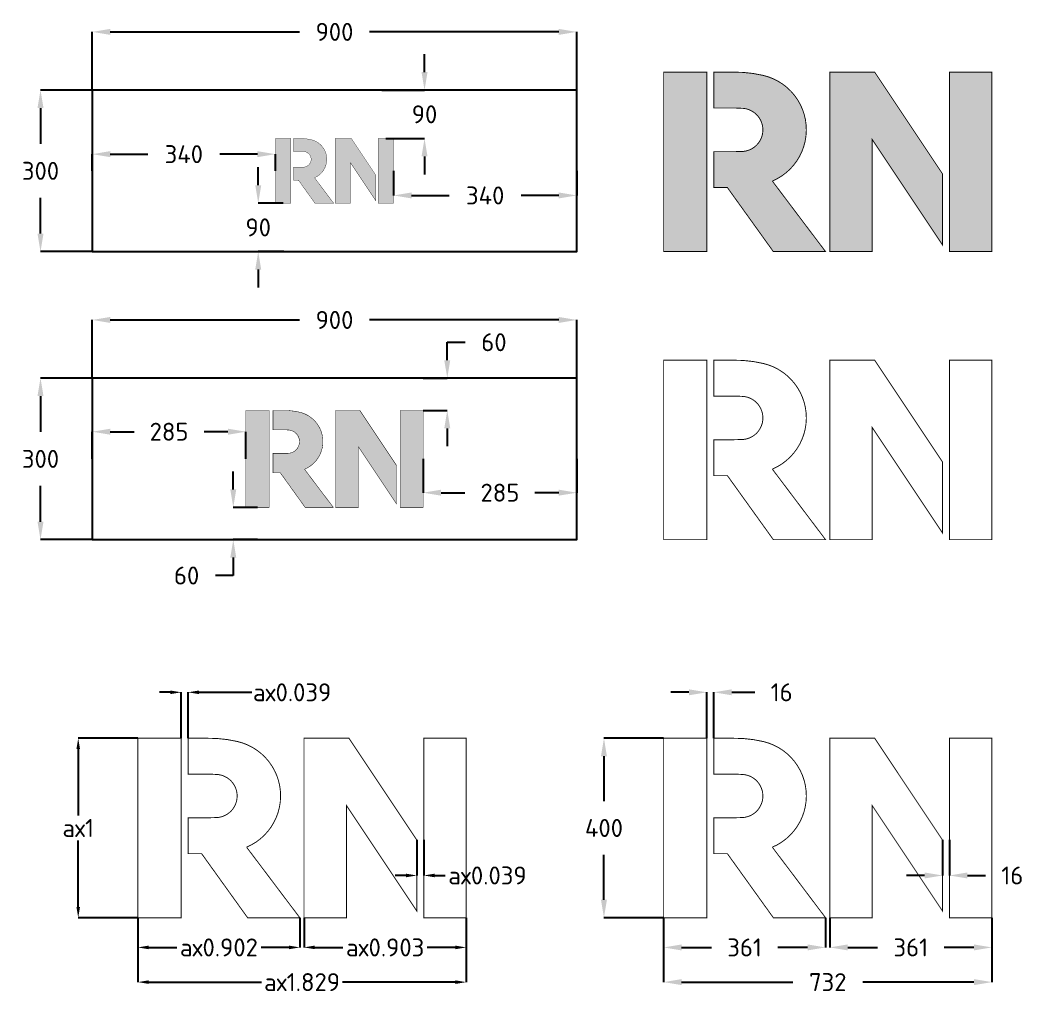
# Model space of a CAD drawing. Header units: metres. Extents: x -1817 to 37133, y -17514 to 16054.
# Drawn here: x 31529 to 37133, y 3201 to 8627 of the extents above; entities that cross this region are included whole.
import ezdxf

# ---------------------------------------------------------------- set-up
doc = ezdxf.new("R2010")
doc.units = ezdxf.units.M
doc.styles.add('Роман', font='isocpeur.ttf', dxfattribs={"height": 100})
doc.dimstyles.new('Роман', dxfattribs={"dimtxt": 130, "dimasz": 100, "dimexe": 0.18, "dimexo": 0.0625, "dimgap": 100, "dimtad": 0, "dimtih": 1, "dimtoh": 1, "dimdec": 0, "dimzin": 0, "dimdsep": 46, "dimtxsty": 'Роман', "dimcen": 0.09, "dimadec": 0, "dimazin": 0, "dimtfac": 1, "dimtdec": 0, "dimtofl": 0, "dimtmove": 0, "dimatfit": 3, "dimfxl": 1, "dimtolj": 1, "dimtzin": 0, "dimarcsym": 0})

# ---------------------------------------------------------------- blocks, each defined once
blk = doc.blocks.new('*D60')
at = {"color": 0, "lineweight": -2, "transparency": 16777216}
for p, q in [((32185.3, 3625.3), (32185.3, 3266.4)), ((34014.4, 3625.3), (34014.4, 3266.4)), ((32245.3, 3266.5), (32874.8, 3266.5)), ((33954.4, 3266.5), (33324.8, 3266.5))]:
    blk.add_line(p, q, dxfattribs=at)
at = {"color": 0, "transparency": 16777216}
for points in [[(32245.3, 3276.5), (32245.3, 3256.5), (32185.3, 3266.5)], [(33954.4, 3276.5), (33954.4, 3256.5), (34014.4, 3266.5)]]:
    blk.add_solid(points, dxfattribs=at)
at = {"layer": 'Defpoints', "color": 0, "transparency": 16777216}
for p in [(32185.3, 3625.3, 0.7), (34014.4, 3625.3, 0.7), (34014.4, 3266.5)]:
    blk.add_point(p, dxfattribs=at)
at = {"color": 0, "transparency": 16777216, "insert": (33099.8, 3266.5), "char_height": 100, "attachment_point": 5, "style": 'Роман'}
blk.add_mtext('\\A1;aх1.829', dxfattribs=at)
blk = doc.blocks.new('*D61')
at = {"color": 0, "lineweight": -2, "transparency": 16777216}
for p, q in [((32185.2, 4625.3), (31852.5, 4625.3)), ((31852.7, 4565.3), (31852.7, 4195.3)), ((31852.7, 3685.3), (31852.7, 4055.3)), ((32185.2, 3625.3), (31852.5, 3625.3))]:
    blk.add_line(p, q, dxfattribs=at)
at = {"color": 0, "transparency": 16777216}
for points in [[(31842.7, 4565.3), (31862.7, 4565.3), (31852.7, 4625.3)], [(31842.7, 3685.3), (31862.7, 3685.3), (31852.7, 3625.3)]]:
    blk.add_solid(points, dxfattribs=at)
at = {"layer": 'Defpoints', "color": 0, "transparency": 16777216}
for p in [(32185.3, 4625.3, 0.7), (31852.7, 3625.3), (32185.3, 3625.3)]:
    blk.add_point(p, dxfattribs=at)
at = {"color": 0, "transparency": 16777216, "insert": (31852.7, 4125.3), "char_height": 100, "attachment_point": 5, "style": 'Роман'}
blk.add_mtext('\\A1;aх1', dxfattribs=at)
blk = doc.blocks.new('*D62')
at = {"color": 0, "lineweight": -2, "transparency": 16777216}
for p, q in [((32185.3, 3624.5), (32185.3, 3459.6)), ((33087.4, 3625.3), (33087.4, 3459.6)), ((32245.3, 3459.8), (32401.4, 3459.8)), ((33027.4, 3459.8), (32871.4, 3459.8))]:
    blk.add_line(p, q, dxfattribs=at)
at = {"color": 0, "transparency": 16777216}
for points in [[(32245.3, 3469.8), (32245.3, 3449.8), (32185.3, 3459.8)], [(33027.4, 3469.8), (33027.4, 3449.8), (33087.4, 3459.8)]]:
    blk.add_solid(points, dxfattribs=at)
at = {"layer": 'Defpoints', "color": 0, "transparency": 16777216}
for p in [(32185.3, 3624.5), (33087.4, 3625.3, 0.7), (33087.4, 3459.8)]:
    blk.add_point(p, dxfattribs=at)
at = {"color": 0, "transparency": 16777216, "insert": (32636.4, 3459.8), "char_height": 100, "attachment_point": 5, "style": 'Роман'}
blk.add_mtext('\\A1;aх0.902', dxfattribs=at)
blk = doc.blocks.new('*D63')
at = {"color": 0, "lineweight": -2, "transparency": 16777216}
for p, q in [((33110.9, 3625.3), (33110.9, 3459.8)), ((34014.4, 3625.2), (34014.4, 3459.8)), ((33170.9, 3459.9), (33327.6, 3459.9)), ((33954.4, 3459.9), (33797.6, 3459.9))]:
    blk.add_line(p, q, dxfattribs=at)
at = {"color": 0, "transparency": 16777216}
for points in [[(33170.9, 3469.9), (33170.9, 3449.9), (33110.9, 3459.9)], [(33954.4, 3469.9), (33954.4, 3449.9), (34014.4, 3459.9)]]:
    blk.add_solid(points, dxfattribs=at)
at = {"layer": 'Defpoints', "color": 0, "transparency": 16777216}
for p in [(33110.9, 3625.3, 0.7), (34014.4, 3625.3), (34014.4, 3459.9)]:
    blk.add_point(p, dxfattribs=at)
at = {"color": 0, "transparency": 16777216, "insert": (33562.6, 3459.9), "char_height": 100, "attachment_point": 5, "style": 'Роман'}
blk.add_mtext('\\A1;aх0.903', dxfattribs=at)
blk = doc.blocks.new('*D64')
at = {"color": 0, "lineweight": -2, "transparency": 16777216}
for p, q in [((33739, 4058.7), (33739, 3860.7)), ((33778, 4058.7), (33778, 3860.7)), ((33679, 3860.8), (33619, 3860.8)), ((33838, 3860.8), (33898, 3860.8))]:
    blk.add_line(p, q, dxfattribs=at)
at = {"color": 0, "transparency": 16777216}
for points in [[(33679, 3870.8), (33679, 3850.8), (33739, 3860.8)], [(33838, 3870.8), (33838, 3850.8), (33778, 3860.8)]]:
    blk.add_solid(points, dxfattribs=at)
at = {"layer": 'Defpoints', "color": 0, "transparency": 16777216}
for p in [(33739, 4058.7, 0.7), (33778, 4058.7, 0.7), (33778, 3860.8)]:
    blk.add_point(p, dxfattribs=at)
at = {"color": 0, "transparency": 16777216, "insert": (34133, 3860.8), "char_height": 100, "attachment_point": 5, "style": 'Роман'}
blk.add_mtext('\\A1;aх0.039', dxfattribs=at)
blk = doc.blocks.new('*D65')
at = {"color": 0, "lineweight": -2, "transparency": 16777216}
for p, q in [((32365.9, 4881.3), (32305.9, 4881.3)), ((32425.9, 4625.4), (32425.9, 4881.5)), ((32464.9, 4625.4), (32464.9, 4881.5)), ((32524.9, 4881.3), (32819.4, 4881.3))]:
    blk.add_line(p, q, dxfattribs=at)
at = {"color": 0, "transparency": 16777216}
for points in [[(32365.9, 4891.3), (32365.9, 4871.3), (32425.9, 4881.3)], [(32524.9, 4891.3), (32524.9, 4871.3), (32464.9, 4881.3)]]:
    blk.add_solid(points, dxfattribs=at)
at = {"layer": 'Defpoints', "color": 0, "transparency": 16777216}
for p in [(32425.9, 4881.3), (32425.9, 4625.3, 0.7), (32464.9, 4625.3, 0.7)]:
    blk.add_point(p, dxfattribs=at)
at = {"color": 0, "transparency": 16777216, "insert": (33044.4, 4881.3), "char_height": 100, "attachment_point": 5, "style": 'Роман'}
blk.add_mtext('\\A1;aх0.039', dxfattribs=at)
blk = doc.blocks.new('*D66')
at = {"color": 0, "lineweight": -2, "transparency": 16777216}
for p, q in [((35114.8, 3625.3), (35114.8, 3266.4)), ((36943.9, 3625.3), (36943.9, 3266.4)), ((35214.8, 3266.5), (35834.3, 3266.5)), ((36843.9, 3266.5), (36224.3, 3266.5))]:
    blk.add_line(p, q, dxfattribs=at)
at = {"color": 0, "transparency": 16777216}
for points in [[(35214.8, 3283.2), (35214.8, 3249.9), (35114.8, 3266.5)], [(36843.9, 3283.2), (36843.9, 3249.9), (36943.9, 3266.5)]]:
    blk.add_solid(points, dxfattribs=at)
at = {"layer": 'Defpoints', "color": 0, "transparency": 16777216}
for p in [(35114.8, 3625.3, 0.7), (36943.9, 3625.3, 0.7), (36943.9, 3266.5)]:
    blk.add_point(p, dxfattribs=at)
at = {"color": 0, "transparency": 16777216, "insert": (36029.3, 3266.5), "char_height": 100, "attachment_point": 5, "style": 'Роман'}
blk.add_mtext('\\A1;732', dxfattribs=at)
blk = doc.blocks.new('*D67')
at = {"color": 0, "lineweight": -2, "transparency": 16777216}
for p, q in [((35114.7, 4625.3), (34782, 4625.3)), ((34782.2, 4525.3), (34782.2, 4275.3)), ((34782.2, 3725.3), (34782.2, 3975.3)), ((35114.7, 3625.3), (34782, 3625.3))]:
    blk.add_line(p, q, dxfattribs=at)
at = {"color": 0, "transparency": 16777216}
for points in [[(34765.5, 4525.3), (34798.8, 4525.3), (34782.2, 4625.3)], [(34765.5, 3725.3), (34798.8, 3725.3), (34782.2, 3625.3)]]:
    blk.add_solid(points, dxfattribs=at)
at = {"layer": 'Defpoints', "color": 0, "transparency": 16777216}
for p in [(35114.8, 4625.3, 0.7), (34782.2, 3625.3), (35114.8, 3625.3)]:
    blk.add_point(p, dxfattribs=at)
at = {"color": 0, "transparency": 16777216, "insert": (34782.2, 4125.3), "char_height": 100, "attachment_point": 5, "style": 'Роман'}
blk.add_mtext('\\A1;400', dxfattribs=at)
blk = doc.blocks.new('*D68')
at = {"color": 0, "lineweight": -2, "transparency": 16777216}
for p, q in [((35114.8, 3624.5), (35114.8, 3459.6)), ((36016.9, 3625.3), (36016.9, 3459.6)), ((35214.8, 3459.8), (35380.8, 3459.8)), ((35916.9, 3459.8), (35750.8, 3459.8))]:
    blk.add_line(p, q, dxfattribs=at)
at = {"color": 0, "transparency": 16777216}
for points in [[(35214.8, 3476.4), (35214.8, 3443.1), (35114.8, 3459.8)], [(35916.9, 3476.4), (35916.9, 3443.1), (36016.9, 3459.8)]]:
    blk.add_solid(points, dxfattribs=at)
at = {"layer": 'Defpoints', "color": 0, "transparency": 16777216}
for p in [(35114.8, 3624.5), (36016.9, 3625.3, 0.7), (36016.9, 3459.8)]:
    blk.add_point(p, dxfattribs=at)
at = {"color": 0, "transparency": 16777216, "insert": (35565.8, 3459.8), "char_height": 100, "attachment_point": 5, "style": 'Роман'}
blk.add_mtext('\\A1;361', dxfattribs=at)
blk = doc.blocks.new('*D69')
at = {"color": 0, "lineweight": -2, "transparency": 16777216}
for p, q in [((36040.4, 3625.3), (36040.4, 3459.8)), ((36943.9, 3625.2), (36943.9, 3459.8)), ((36140.4, 3459.9), (36307.1, 3459.9)), ((36843.9, 3459.9), (36677.1, 3459.9))]:
    blk.add_line(p, q, dxfattribs=at)
at = {"color": 0, "transparency": 16777216}
for points in [[(36140.4, 3476.6), (36140.4, 3443.3), (36040.4, 3459.9)], [(36843.9, 3476.6), (36843.9, 3443.3), (36943.9, 3459.9)]]:
    blk.add_solid(points, dxfattribs=at)
at = {"layer": 'Defpoints', "color": 0, "transparency": 16777216}
for p in [(36040.4, 3625.3, 0.7), (36943.9, 3625.3), (36943.9, 3459.9)]:
    blk.add_point(p, dxfattribs=at)
at = {"color": 0, "transparency": 16777216, "insert": (36492.1, 3459.9), "char_height": 100, "attachment_point": 5, "style": 'Роман'}
blk.add_mtext('\\A1;361', dxfattribs=at)
blk = doc.blocks.new('*D70')
at = {"color": 0, "lineweight": -2, "transparency": 16777216}
for p, q in [((36668.4, 4058.7), (36668.4, 3860.7)), ((36707.5, 4058.7), (36707.5, 3860.7)), ((36568.4, 3860.8), (36468.4, 3860.8)), ((36807.5, 3860.8), (36907.5, 3860.8))]:
    blk.add_line(p, q, dxfattribs=at)
at = {"color": 0, "transparency": 16777216}
for points in [[(36568.4, 3877.5), (36568.4, 3844.2), (36668.4, 3860.8)], [(36807.5, 3877.5), (36807.5, 3844.2), (36707.5, 3860.8)]]:
    blk.add_solid(points, dxfattribs=at)
at = {"layer": 'Defpoints', "color": 0, "transparency": 16777216}
for p in [(36668.4, 4058.7, 0.7), (36707.5, 4058.7, 0.7), (36707.5, 3860.8)]:
    blk.add_point(p, dxfattribs=at)
at = {"color": 0, "transparency": 16777216, "insert": (37057.5, 3860.8), "char_height": 100, "attachment_point": 5, "style": 'Роман'}
blk.add_mtext('\\A1;16', dxfattribs=at)
blk = doc.blocks.new('*D71')
at = {"color": 0, "lineweight": -2, "transparency": 16777216}
for p, q in [((35255.3, 4881.3), (35155.3, 4881.3)), ((35355.3, 4625.4), (35355.3, 4881.5)), ((35394.4, 4625.4), (35394.4, 4881.5)), ((35494.4, 4881.3), (35622.4, 4881.3))]:
    blk.add_line(p, q, dxfattribs=at)
at = {"color": 0, "transparency": 16777216}
for points in [[(35255.3, 4898), (35255.3, 4864.6), (35355.3, 4881.3)], [(35494.4, 4898), (35494.4, 4864.6), (35394.4, 4881.3)]]:
    blk.add_solid(points, dxfattribs=at)
at = {"layer": 'Defpoints', "color": 0, "transparency": 16777216}
for p in [(35355.3, 4881.3), (35355.3, 4625.3, 0.7), (35394.4, 4625.3, 0.7)]:
    blk.add_point(p, dxfattribs=at)
at = {"color": 0, "transparency": 16777216, "insert": (35772.4, 4881.3), "char_height": 100, "attachment_point": 5, "style": 'Роман'}
blk.add_mtext('\\A1;16', dxfattribs=at)
blk = doc.blocks.new('*D72')
at = {"color": 0, "lineweight": -2, "transparency": 16777216}
for p, q in [((31930.7, 8237), (31642.3, 8237)), ((31642.5, 8137), (31642.5, 7937)), ((31642.5, 7437), (31642.5, 7637)), ((31930.7, 7337), (31642.3, 7337))]:
    blk.add_line(p, q, dxfattribs=at)
at = {"color": 0, "transparency": 16777216}
for points in [[(31625.8, 8137), (31659.1, 8137), (31642.5, 8237)], [(31625.8, 7437), (31659.1, 7437), (31642.5, 7337)]]:
    blk.add_solid(points, dxfattribs=at)
at = {"layer": 'Defpoints', "color": 0, "transparency": 16777216}
for p in [(31930.7, 8237), (31642.5, 7337), (31930.7, 7337)]:
    blk.add_point(p, dxfattribs=at)
at = {"color": 0, "transparency": 16777216, "insert": (31642.5, 7787), "char_height": 100, "attachment_point": 5, "style": 'Роман'}
blk.add_mtext('\\A1;300', dxfattribs=at)
blk = doc.blocks.new('*D73')
at = {"color": 0, "lineweight": -2, "transparency": 16777216}
for p, q in [((31930.7, 8237.1), (31930.7, 8561.5)), ((32030.7, 8561.3), (33085.7, 8561.3)), ((34530.7, 8561.3), (33475.7, 8561.3)), ((34630.7, 8237.1), (34630.7, 8561.5))]:
    blk.add_line(p, q, dxfattribs=at)
at = {"color": 0, "transparency": 16777216}
for points in [[(32030.7, 8578), (32030.7, 8544.6), (31930.7, 8561.3)], [(34530.7, 8578), (34530.7, 8544.6), (34630.7, 8561.3)]]:
    blk.add_solid(points, dxfattribs=at)
at = {"layer": 'Defpoints', "color": 0, "transparency": 16777216}
for p in [(34630.7, 8561.3), (31930.7, 8237), (34630.7, 8237)]:
    blk.add_point(p, dxfattribs=at)
at = {"color": 0, "transparency": 16777216, "insert": (33280.7, 8561.3), "char_height": 100, "attachment_point": 5, "style": 'Роман'}
blk.add_mtext('\\A1;900', dxfattribs=at)
blk = doc.blocks.new('*D74')
at = {"color": 0, "lineweight": -2, "transparency": 16777216}
for p, q in [((31930.7, 7787.1), (31930.7, 7880.2)), ((32030.7, 7880), (32241.1, 7880)), ((32851.5, 7880), (32641.1, 7880)), ((32951.5, 7787.1), (32951.5, 7880.2))]:
    blk.add_line(p, q, dxfattribs=at)
at = {"color": 0, "transparency": 16777216}
for points in [[(32030.7, 7896.7), (32030.7, 7863.4), (31930.7, 7880)], [(32851.5, 7896.7), (32851.5, 7863.4), (32951.5, 7880)]]:
    blk.add_solid(points, dxfattribs=at)
at = {"layer": 'Defpoints', "color": 0, "transparency": 16777216}
for p in [(32951.5, 7880), (31930.7, 7787), (32951.5, 7787)]:
    blk.add_point(p, dxfattribs=at)
at = {"color": 0, "transparency": 16777216, "insert": (32441.1, 7880), "char_height": 100, "attachment_point": 5, "style": 'Роман'}
blk.add_mtext('\\A1;340', dxfattribs=at)
blk = doc.blocks.new('*D75')
at = {"color": 0, "lineweight": -2, "transparency": 16777216}
for p, q in [((33610, 7787), (33610, 7649.7)), ((34630.7, 7787), (34630.7, 7649.7)), ((33710, 7649.9), (33920.3, 7649.9)), ((34530.7, 7649.9), (34320.3, 7649.9))]:
    blk.add_line(p, q, dxfattribs=at)
at = {"color": 0, "transparency": 16777216}
for points in [[(33710, 7666.6), (33710, 7633.3), (33610, 7649.9)], [(34530.7, 7666.6), (34530.7, 7633.3), (34630.7, 7649.9)]]:
    blk.add_solid(points, dxfattribs=at)
at = {"layer": 'Defpoints', "color": 0, "transparency": 16777216}
for p in [(33610, 7787), (34630.7, 7787), (34630.7, 7649.9)]:
    blk.add_point(p, dxfattribs=at)
at = {"color": 0, "transparency": 16777216, "insert": (34120.3, 7649.9), "char_height": 100, "attachment_point": 5, "style": 'Роман'}
blk.add_mtext('\\A1;340', dxfattribs=at)
blk = doc.blocks.new('*D76')
at = {"color": 0, "lineweight": -2, "transparency": 16777216}
for p, q in [((33782.3, 8337), (33782.3, 8437)), ((33545.3, 8237), (33782.5, 8237)), ((33567.5, 7967), (33782.5, 7967)), ((33782.3, 7867), (33782.3, 7767))]:
    blk.add_line(p, q, dxfattribs=at)
at = {"color": 0, "transparency": 16777216}
for points in [[(33765.6, 8337), (33799, 8337), (33782.3, 8237)], [(33765.6, 7867), (33799, 7867), (33782.3, 7967)]]:
    blk.add_solid(points, dxfattribs=at)
at = {"layer": 'Defpoints', "color": 0, "transparency": 16777216}
for p in [(33545.2, 8237), (33567.4, 7967), (33782.3, 7967)]:
    blk.add_point(p, dxfattribs=at)
at = {"color": 0, "transparency": 16777216, "insert": (33782.3, 8102), "char_height": 100, "attachment_point": 5, "style": 'Роман'}
blk.add_mtext('\\A1;90', dxfattribs=at)
blk = doc.blocks.new('*D77')
at = {"color": 0, "lineweight": -2, "transparency": 16777216}
for p, q in [((32855.7, 7707), (32855.7, 7807)), ((32994.7, 7607), (32855.5, 7607)), ((32998.9, 7337), (32855.5, 7337)), ((32855.7, 7237), (32855.7, 7137))]:
    blk.add_line(p, q, dxfattribs=at)
at = {"color": 0, "transparency": 16777216}
for points in [[(32839, 7707), (32872.4, 7707), (32855.7, 7607)], [(32839, 7237), (32872.4, 7237), (32855.7, 7337)]]:
    blk.add_solid(points, dxfattribs=at)
at = {"layer": 'Defpoints', "color": 0, "transparency": 16777216}
for p in [(32855.7, 7607), (32994.8, 7607), (32999, 7337)]:
    blk.add_point(p, dxfattribs=at)
at = {"color": 0, "transparency": 16777216, "insert": (32855.7, 7472), "char_height": 100, "attachment_point": 5, "style": 'Роман'}
blk.add_mtext('\\A1;90', dxfattribs=at)
blk = doc.blocks.new('*D78')
at = {"color": 0, "lineweight": -2, "transparency": 16777216}
for p, q in [((31930.7, 6182), (31930.7, 6333.6)), ((32030.7, 6333.4), (32163.8, 6333.4)), ((32686.9, 6333.4), (32553.8, 6333.4)), ((32786.9, 6182), (32786.9, 6333.6))]:
    blk.add_line(p, q, dxfattribs=at)
at = {"color": 0, "transparency": 16777216}
for points in [[(32030.7, 6350.1), (32030.7, 6316.7), (31930.7, 6333.4)], [(32686.9, 6350.1), (32686.9, 6316.7), (32786.9, 6333.4)]]:
    blk.add_solid(points, dxfattribs=at)
at = {"layer": 'Defpoints', "color": 0, "transparency": 16777216}
for p in [(32786.9, 6333.4), (31930.7, 6182), (32786.9, 6182)]:
    blk.add_point(p, dxfattribs=at)
at = {"color": 0, "transparency": 16777216, "insert": (32358.8, 6333.4), "char_height": 100, "attachment_point": 5, "style": 'Роман'}
blk.add_mtext('\\A1;285', dxfattribs=at)
blk = doc.blocks.new('*D79')
at = {"color": 0, "lineweight": -2, "transparency": 16777216}
for p, q in [((33774.6, 6181.9), (33774.6, 5993.5)), ((34630.7, 6181.9), (34630.7, 5993.5)), ((33874.6, 5993.7), (34007.7, 5993.7)), ((34530.7, 5993.7), (34397.7, 5993.7))]:
    blk.add_line(p, q, dxfattribs=at)
at = {"color": 0, "transparency": 16777216}
for points in [[(33874.6, 6010.4), (33874.6, 5977.1), (33774.6, 5993.7)], [(34530.7, 6010.4), (34530.7, 5977.1), (34630.7, 5993.7)]]:
    blk.add_solid(points, dxfattribs=at)
at = {"layer": 'Defpoints', "color": 0, "transparency": 16777216}
for p in [(33774.6, 6182), (34630.7, 6182), (34630.7, 5993.7)]:
    blk.add_point(p, dxfattribs=at)
at = {"color": 0, "transparency": 16777216, "insert": (34202.7, 5993.7), "char_height": 100, "attachment_point": 5, "style": 'Роман'}
blk.add_mtext('\\A1;285', dxfattribs=at)
blk = doc.blocks.new('*D80')
at = {"color": 0, "lineweight": -2, "transparency": 16777216}
for p, q in [((33909.1, 6732), (33909.1, 6832)), ((33909.1, 6832), (34009.1, 6832)), ((33774.6, 6632), (33909.3, 6632)), ((33774.6, 6452), (33909.3, 6452)), ((33909.1, 6352), (33909.1, 6252))]:
    blk.add_line(p, q, dxfattribs=at)
at = {"color": 0, "transparency": 16777216}
for points in [[(33892.4, 6732), (33925.8, 6732), (33909.1, 6632)], [(33892.4, 6352), (33925.8, 6352), (33909.1, 6452)]]:
    blk.add_solid(points, dxfattribs=at)
at = {"layer": 'Defpoints', "color": 0, "transparency": 16777216}
for p in [(33774.6, 6632), (33909.1, 6632), (33774.6, 6452)]:
    blk.add_point(p, dxfattribs=at)
at = {"color": 0, "transparency": 16777216, "insert": (34169.1, 6832), "char_height": 100, "attachment_point": 5, "style": 'Роман'}
blk.add_mtext('\\A1;60', dxfattribs=at)
blk = doc.blocks.new('*D81')
at = {"color": 0, "lineweight": -2, "transparency": 16777216}
for p, q in [((32716.7, 6012), (32716.7, 6112)), ((32851.8, 5912), (32716.5, 5912)), ((32851.8, 5732), (32716.5, 5732)), ((32716.7, 5632), (32716.7, 5532)), ((32716.7, 5532), (32616.7, 5532))]:
    blk.add_line(p, q, dxfattribs=at)
at = {"color": 0, "transparency": 16777216}
for points in [[(32700, 6012), (32733.4, 6012), (32716.7, 5912)], [(32700, 5632), (32733.4, 5632), (32716.7, 5732)]]:
    blk.add_solid(points, dxfattribs=at)
at = {"layer": 'Defpoints', "color": 0, "transparency": 16777216}
for p in [(32851.8, 5912), (32716.7, 5732), (32851.8, 5732)]:
    blk.add_point(p, dxfattribs=at)
at = {"color": 0, "transparency": 16777216, "insert": (32456.7, 5532), "char_height": 100, "attachment_point": 5, "style": 'Роман'}
blk.add_mtext('\\A1;60', dxfattribs=at)
blk = doc.blocks.new('*D82')
at = {"color": 0, "lineweight": -2, "transparency": 16777216}
for p, q in [((31930.7, 6632), (31642.3, 6632)), ((31642.5, 6532), (31642.5, 6332)), ((31642.5, 5832), (31642.5, 6032)), ((31930.7, 5732), (31642.3, 5732))]:
    blk.add_line(p, q, dxfattribs=at)
at = {"color": 0, "transparency": 16777216}
for points in [[(31625.8, 6532), (31659.1, 6532), (31642.5, 6632)], [(31625.8, 5832), (31659.1, 5832), (31642.5, 5732)]]:
    blk.add_solid(points, dxfattribs=at)
at = {"layer": 'Defpoints', "color": 0, "transparency": 16777216}
for p in [(31930.7, 6632), (31642.5, 5732), (31930.7, 5732)]:
    blk.add_point(p, dxfattribs=at)
at = {"color": 0, "transparency": 16777216, "insert": (31642.5, 6182), "char_height": 100, "attachment_point": 5, "style": 'Роман'}
blk.add_mtext('\\A1;300', dxfattribs=at)
blk = doc.blocks.new('*D83')
at = {"color": 0, "lineweight": -2, "transparency": 16777216}
for p, q in [((31930.7, 6632), (31930.7, 6956.4)), ((32030.7, 6956.2), (33085.7, 6956.2)), ((34530.7, 6956.2), (33475.7, 6956.2)), ((34630.7, 6632), (34630.7, 6956.4))]:
    blk.add_line(p, q, dxfattribs=at)
at = {"color": 0, "transparency": 16777216}
for points in [[(32030.7, 6972.9), (32030.7, 6939.6), (31930.7, 6956.2)], [(34530.7, 6972.9), (34530.7, 6939.6), (34630.7, 6956.2)]]:
    blk.add_solid(points, dxfattribs=at)
at = {"layer": 'Defpoints', "color": 0, "transparency": 16777216}
for p in [(34630.7, 6956.2), (31930.7, 6632), (34630.7, 6632)]:
    blk.add_point(p, dxfattribs=at)
at = {"color": 0, "transparency": 16777216, "insert": (33280.7, 6956.2), "char_height": 100, "attachment_point": 5, "style": 'Роман'}
blk.add_mtext('\\A1;900', dxfattribs=at)

msp = doc.modelspace()

# ---------------------------------------------------------------- hatches: boundary and pattern name
h = msp.add_hatch(color=256)
h.dxf.hatch_style = 1
h.paths.add_polyline_path([(35355.3486, 8337.0424), (35114.7831, 8337.0424), (35114.7831, 7337.0424), (35355.3486, 7337.0424)])
h.paths.add_polyline_path([(35671.1423, 8318.4595, 0.062232947), (35502.1768, 8337.0422), (35394.4118, 8337.0424), (35394.4118, 8137.0344), (35517.5717, 8137.0344), (35561.4592, 8134.8438, -0.89646821), (35559.3039, 7895.4235), (35502.1768, 7893.6914), (35394.4118, 7893.6914), (35394.4118, 7693.6834), (35470.0357, 7693.6834), (35725.9827, 7337.042), (36016.8915, 7337.042), (35720.4192, 7729.9967, 0.72389091)])
h.paths.add_polyline_path([(36276.73, 7962.2183), (36668.43, 7374.6606), (36668.43, 7770.462), (36290.7147, 8337.0424), (36276.73, 8337.0424), (36040.3714, 8337.0424), (36040.3714, 7337.0424), (36276.73, 7337.0424)])
h.paths.add_polyline_path([(36943.8521, 8337.0424), (36707.4934, 8337.0424), (36707.4934, 7337.0424), (36943.8521, 7337.0424)])
h = msp.add_hatch(color=256)
h.dxf.hatch_style = 1
h.paths.add_polyline_path([(33038.1052, 7967.0423), (32951.5017, 7967.0423), (32951.5017, 7607.0426), (33038.1052, 7607.0426)])
h = msp.add_hatch(color=256)
h.dxf.hatch_style = 1
h.paths.add_polyline_path([(33151.7908, 7960.3524, 0.062232947), (33090.9633, 7967.0422), (33052.1679, 7967.0423), (33052.1679, 7895.0394), (33096.5054, 7895.0394), (33112.3049, 7894.2508, -0.89646821), (33111.529, 7808.0596), (33090.9633, 7807.436), (33052.1679, 7807.436), (33052.1679, 7735.4332), (33079.3925, 7735.4332), (33171.5333, 7607.0424), (33276.2604, 7607.0424), (33169.5305, 7748.506, 0.72389091)])
h = msp.add_hatch(color=256)
h.dxf.hatch_style = 1
h.paths.add_polyline_path([(33374.8367, 7967.0423), (33369.8022, 7967.0423), (33284.7132, 7967.0423), (33284.7132, 7607.0426), (33369.8022, 7607.0426), (33369.8022, 7832.1057), (33510.8141, 7620.5851), (33510.8141, 7763.0735)])
h = msp.add_hatch(color=256)
h.dxf.hatch_style = 1
h.paths.add_polyline_path([(33609.9659, 7967.0423), (33524.8769, 7967.0423), (33524.8769, 7607.0426), (33609.9659, 7607.0426)])
h = msp.add_hatch(color=256)
h.dxf.hatch_style = 1
h.paths.add_polyline_path([(32916.7906, 6451.9868), (32786.8852, 6451.9868), (32786.8852, 5911.9868), (32916.7906, 5911.9868)])
h = msp.add_hatch(color=256)
h.dxf.hatch_style = 1
h.paths.add_polyline_path([(33087.3191, 6441.952, 0.062232947), (32996.0778, 6451.9867), (32937.8847, 6451.9868), (32937.8847, 6343.9825), (33004.391, 6343.9825), (33028.0902, 6342.7996, -0.89646821), (33026.9264, 6213.5126), (32996.0778, 6212.5773), (32937.8847, 6212.5773), (32937.8847, 6104.5729), (32978.7216, 6104.5729), (33116.933, 5911.9866), (33274.0237, 5911.9866), (33113.9286, 6124.1821, 0.72389091)])
h = msp.add_hatch(color=256)
h.dxf.hatch_style = 1
h.paths.add_polyline_path([(33421.8882, 6451.9868), (33414.3365, 6451.9868), (33286.7028, 6451.9868), (33286.7028, 5911.9868), (33414.3365, 5911.9868), (33414.3365, 6249.5818), (33625.8545, 5932.3006), (33625.8545, 6146.0334)])
h = msp.add_hatch(color=256)
h.dxf.hatch_style = 1
h.paths.add_polyline_path([(33774.5824, 6451.9868), (33646.9487, 6451.9868), (33646.9487, 5911.9868), (33774.5824, 5911.9868)])

# ---------------------------------------------------------------- linework, layer by layer
for points, const_width in [([(35114.7831, 8337.0424), (35355.3486, 8337.0424), (35355.3486, 7337.0424), (35114.7831, 7337.0424)], 5), ([(36707.4934, 8337.0424), (36943.8521, 8337.0424), (36943.8521, 7337.0424), (36707.4934, 7337.0424)], 5), ([(32951.5017, 7967.0423), (33038.1052, 7967.0423), (33038.1052, 7607.0426), (32951.5017, 7607.0426)], 1.8), ([(33524.8769, 7967.0423), (33609.9659, 7967.0423), (33609.9659, 7607.0426), (33524.8769, 7607.0426)], 1.8), ([(35114.7831, 6731.9868), (35355.3486, 6731.9868), (35355.3486, 5731.9868), (35114.7831, 5731.9868)], 5), ([(36707.4934, 6731.9868), (36943.8521, 6731.9868), (36943.8521, 5731.9868), (36707.4934, 5731.9868)], 5), ([(32786.8852, 6451.9868), (32916.7906, 6451.9868), (32916.7906, 5911.9868), (32786.8852, 5911.9868)], 2.7), ([(33646.9487, 6451.9868), (33774.5824, 6451.9868), (33774.5824, 5911.9868), (33646.9487, 5911.9868)], 2.7), ([(32185.306, 4625.3248), (32425.8715, 4625.3248), (32425.8715, 3625.3248), (32185.306, 3625.3248)], 5), ([(33778.0163, 4625.3248), (34014.375, 4625.3248), (34014.375, 3625.3248), (33778.0163, 3625.3248)], 5), ([(35114.7831, 4625.3248), (35355.3486, 4625.3248), (35355.3486, 3625.3248), (35114.7831, 3625.3248)], 5), ([(36707.4934, 4625.3248), (36943.8521, 4625.3248), (36943.8521, 3625.3248), (36707.4934, 3625.3248)], 5)]:
    msp.add_lwpolyline(points, close=True, dxfattribs=dict(const_width=const_width))
at = {"flags": 128}
for points, const_width in [([(35720.3792, 7730.0497), (36016.8915, 7337.042), (35725.9827, 7337.042), (35470.0357, 7693.6834), (35394.4118, 7693.6834), (35394.4118, 7893.6914), (35502.1768, 7893.6914), (35559.3039, 7895.4235, 0.89646821), (35561.4592, 8134.8438), (35517.5717, 8137.0344), (35394.4118, 8137.0344), (35394.4118, 8337.0424), (35502.1768, 8337.0422, -0.062130355), (35670.8697, 8318.5244, -0.724234479), (35720.4192, 7729.9967)], 5), ([(33169.5161, 7748.5251), (33276.2604, 7607.0424), (33171.5333, 7607.0424), (33079.3925, 7735.4332), (33052.1679, 7735.4332), (33052.1679, 7807.436), (33090.9633, 7807.436), (33111.529, 7808.0596, 0.89646821), (33112.3049, 7894.2508), (33096.5054, 7895.0394), (33052.1679, 7895.0394), (33052.1679, 7967.0423), (33090.9633, 7967.0422, -0.062130355), (33151.6927, 7960.3758, -0.724234479), (33169.5305, 7748.506)], 1.8), ([(35720.3792, 6124.9941), (36016.8915, 5731.9864), (35725.9827, 5731.9864), (35470.0357, 6088.6278), (35394.4118, 6088.6278), (35394.4118, 6288.6358), (35502.1768, 6288.6358), (35559.3039, 6290.3679, 0.89646821), (35561.4592, 6529.7882), (35517.5717, 6531.9788), (35394.4118, 6531.9788), (35394.4118, 6731.9868), (35502.1768, 6731.9866, -0.062130355), (35670.8697, 6713.4688, -0.724234479), (35720.4192, 6124.9411)], 5), ([(33113.907, 6124.2107), (33274.0237, 5911.9866), (33116.933, 5911.9866), (32978.7216, 6104.5729), (32937.8847, 6104.5729), (32937.8847, 6212.5773), (32996.0778, 6212.5773), (33026.9264, 6213.5126, 0.89646821), (33028.0902, 6342.7996), (33004.391, 6343.9825), (32937.8847, 6343.9825), (32937.8847, 6451.9868), (32996.0778, 6451.9867, -0.062130355), (33087.1719, 6441.9871, -0.724234479), (33113.9286, 6124.1821)], 2.7), ([(32790.902, 4018.3321), (33087.4144, 3625.3244), (32796.5056, 3625.3244), (32540.5586, 3981.9657), (32464.9347, 3981.9657), (32464.9347, 4181.9738), (32572.6997, 4181.9738), (32629.8268, 4183.7058, 0.89646821), (32631.9821, 4423.1262), (32588.0946, 4425.3167), (32464.9347, 4425.3167), (32464.9347, 4625.3248), (32572.6997, 4625.3246, -0.062130355), (32741.3926, 4606.8067, -0.724234479), (32790.942, 4018.279)], 5), ([(35720.3792, 4018.3321), (36016.8915, 3625.3244), (35725.9827, 3625.3244), (35470.0357, 3981.9657), (35394.4118, 3981.9657), (35394.4118, 4181.9738), (35502.1768, 4181.9738), (35559.3039, 4183.7058, 0.89646821), (35561.4592, 4423.1262), (35517.5717, 4425.3167), (35394.4118, 4425.3167), (35394.4118, 4625.3248), (35502.1768, 4625.3246, -0.062130355), (35670.8697, 4606.8067, -0.724234479), (35720.4192, 4018.279)], 5)]:
    msp.add_lwpolyline(points, format="xyb", dxfattribs=dict(at, const_width=const_width))
for points, const_width in [([(36276.73, 8337.0424), (36040.3714, 8337.0424), (36040.3714, 7337.0424), (36276.73, 7337.0424), (36276.73, 7962.2183), (36668.43, 7374.6606), (36668.43, 7770.462), (36290.7147, 8337.0424)], 5), ([(33369.8022, 7967.0423), (33284.7132, 7967.0423), (33284.7132, 7607.0426), (33369.8022, 7607.0426), (33369.8022, 7832.1057), (33510.8141, 7620.5851), (33510.8141, 7763.0735), (33374.8367, 7967.0423)], 1.8), ([(36276.73, 6731.9868), (36040.3714, 6731.9868), (36040.3714, 5731.9868), (36276.73, 5731.9868), (36276.73, 6357.1627), (36668.43, 5769.605), (36668.43, 6165.4064), (36290.7147, 6731.9868)], 5), ([(33414.3365, 6451.9868), (33286.7028, 6451.9868), (33286.7028, 5911.9868), (33414.3365, 5911.9868), (33414.3365, 6249.5818), (33625.8545, 5932.3006), (33625.8545, 6146.0334), (33421.8882, 6451.9868)], 2.7), ([(33347.2529, 4625.3248), (33110.8943, 4625.3248), (33110.8943, 3625.3248), (33347.2529, 3625.3248), (33347.2529, 4250.5007), (33738.9529, 3662.943), (33738.9529, 4058.7443), (33361.2376, 4625.3248)], 5), ([(36276.73, 4625.3248), (36040.3714, 4625.3248), (36040.3714, 3625.3248), (36276.73, 3625.3248), (36276.73, 4250.5007), (36668.43, 3662.943), (36668.43, 4058.7443), (36290.7147, 4625.3248)], 5)]:
    msp.add_lwpolyline(points, close=True, dxfattribs=dict(at, const_width=const_width))
for points in [[(31930.7338, 7337.0424), (34630.7338, 7337.0424), (34630.7338, 8237.0424), (31930.7338, 8237.0424)], [(31930.7349, 7337.0428), (34630.7327, 7337.0428), (34630.7327, 8237.042), (31930.7349, 8237.042)], [(31930.7338, 5731.9868), (34630.7338, 5731.9868), (34630.7338, 6631.9868), (31930.7338, 6631.9868)]]:
    msp.add_lwpolyline(points, close=True)

# ---------------------------------------------------------------- dimensions: what is measured, and where the dimension line sits
at = {"color": 253}
for base, p1, p2, picture, middle in [((34630.7327, 8561.2946), (31930.7349, 8237.0424), (34630.7327, 8237.042), '*D73', (33280.7338, 8561.2946)), ((34630.7315, 6956.2394), (31930.7338, 6631.9872), (34630.7315, 6631.9868), '*D83', (33280.7327, 6956.2394)), ((34630.7338, 5993.7262), (33774.5824, 6181.9868), (34630.7338, 6181.9868), '*D79', (34202.6581, 5993.7262))]:
    dim = msp.add_linear_dim(base=base, p1=p1, p2=p2, dimstyle='Роман', override={"dimlfac": 0.333333}, dxfattribs=at)
    dim.commit()
    dim.dimension.update_dxf_attribs({"geometry": picture, "text_midpoint": middle})
for base, p1, p2, picture, middle in [((33782.2886, 7967.0423), (33545.2388, 8237.0424), (33567.4214, 7967.0423), '*D76', (33782.2886, 8102.0423)), ((32855.6985, 7607.0426), (32999.0054, 7337.0428), (32994.8034, 7607.0426), '*D77', (32855.6985, 7472.0427))]:
    dim = msp.add_linear_dim(base=base, p1=p1, p2=p2, angle=90, dimstyle='Роман', override={"dimlfac": 0.333333}, dxfattribs=at)
    dim.commit()
    dim.dimension.update_dxf_attribs({"geometry": picture, "text_midpoint": middle, "dimtype": 160})
for base, p1, p2, picture, middle in [((31642.4697, 7337.0428), (31930.7338, 8237.0424), (31930.7338, 7337.0428), '*D72', (31642.4697, 7787.0426)), ((33909.1, 6631.9868), (33774.5824, 6451.9868), (33774.5824, 6631.9868), '*D80', (34169.1, 6831.9868)), ((31642.4685, 5731.9876), (31930.7327, 6631.9872), (31930.7327, 5731.9876), '*D82', (31642.4685, 6181.9874)), ((32716.6984, 5731.9868), (32851.8379, 5911.9868), (32851.8379, 5731.9868), '*D81', (32456.6984, 5531.9868))]:
    dim = msp.add_linear_dim(base=base, p1=p1, p2=p2, angle=90, dimstyle='Роман', override={"dimlfac": 0.333333}, dxfattribs=at)
    dim.commit()
    dim.dimension.update_dxf_attribs({"geometry": picture, "text_midpoint": middle})
for base, p1, p2, picture, middle in [((32951.5017, 7880.035), (31930.7349, 7787.0424), (32951.5017, 7787.0424), '*D74', (32441.1183, 7880.035)), ((34630.7327, 7649.9206), (33609.9659, 7787.0424), (34630.7327, 7787.0424), '*D75', (34120.3493, 7649.9206)), ((32786.8852, 6333.4141), (31930.7338, 6181.9868), (32786.8852, 6181.9868), '*D78', (32358.8095, 6333.4141))]:
    dim = msp.add_linear_dim(base=base, p1=p1, p2=p2, dimstyle='Роман', override={"dimlfac": 0.333333}, dxfattribs=at)
    dim.commit()
    dim.dimension.update_dxf_attribs({"geometry": picture, "text_midpoint": middle, "dimtype": 160})
at = {"color": 254}
for base, p1, p2, override, picture, middle in [((32425.8715, 4881.3019, -0.7), (32464.9351, 4625.3248), (32425.8715, 4625.3248), {"dimasz": 60, "dimgap": 10, "dimdec": 3, "dimlfac": 0.001, "dimpost": 'aх<>'}, '*D65', (33044.4351, 4881.3019, -0.7)), ((35355.3486, 4881.3019, -0.7), (35394.4122, 4625.3248), (35355.3486, 4625.3248), {"dimlfac": 0.4}, '*D71', (35772.4122, 4881.3019, -0.7))]:
    dim = msp.add_linear_dim(base=base, p1=p1, p2=p2, dimstyle='Роман', override=override, dxfattribs=at)
    dim.commit()
    dim.dimension.update_dxf_attribs({"geometry": picture, "text_midpoint": middle, "dimtype": 160})
for base, p1, p2, override, picture, middle in [((31852.6915, 3625.2623, -0.7), (32185.306, 4625.3248), (32185.306, 3625.2623, -0.7), {"dimasz": 60, "dimgap": 20, "dimdec": 0, "dimlfac": 0.001, "dimpost": 'aх<>'}, '*D61', (31852.6915, 4125.2935, -0.7)), ((34782.1686, 3625.2623, -0.7), (35114.7831, 4625.3248), (35114.7831, 3625.2623, -0.7), {"dimlfac": 0.4}, '*D67', (34782.1686, 4125.2935, -0.7))]:
    dim = msp.add_linear_dim(base=base, p1=p1, p2=p2, angle=90, dimstyle='Роман', override=override, dxfattribs=at)
    dim.commit()
    dim.dimension.update_dxf_attribs({"geometry": picture, "text_midpoint": middle})
for base, p1, p2, override, picture, middle in [((33778.0163, 3860.8436, -0.7), (33738.9529, 4058.7443), (33778.0163, 4058.7443, 0), {"dimasz": 60, "dimgap": 20, "dimdec": 3, "dimlfac": 0.001, "dimpost": 'aх<>'}, '*D64', (34133.0163, 3860.8436, -0.7)), ((36707.4934, 3860.8436, -0.7), (36668.43, 4058.7443), (36707.4934, 4058.7443, 0), {"dimlfac": 0.4}, '*D70', (37057.4934, 3860.8436, -0.7)), ((34014.375, 3266.5467, -0.7), (32185.306, 3625.3248, 0), (34014.375, 3625.3248, 0), {"dimasz": 60, "dimgap": 20, "dimdec": 3, "dimlfac": 0.001, "dimpost": 'aх<>'}, '*D60', (33099.8405, 3266.5467, -0.7)), ((33087.4144, 3459.7608, -0.7), (32185.306, 3624.5263, -0.7), (33087.4144, 3625.3244, 0), {"dimasz": 60, "dimgap": 20, "dimdec": 3, "dimlfac": 0.001, "dimpost": 'aх<>'}, '*D62', (32636.3602, 3459.7608, -0.7)), ((34014.375, 3459.9408, -0.7), (33110.8943, 3625.3248, 0), (34014.375, 3625.2623, -0.7), {"dimasz": 60, "dimgap": 20, "dimdec": 3, "dimlfac": 0.001, "dimpost": 'aх<>'}, '*D63', (33562.6346, 3459.9408, -0.7)), ((36943.8521, 3266.5467, -0.7), (35114.7831, 3625.3248, 0), (36943.8521, 3625.3248, 0), {"dimlfac": 0.4}, '*D66', (36029.3176, 3266.5467, -0.7)), ((36016.8915, 3459.7608, -0.7), (35114.7831, 3624.5263, -0.7), (36016.8915, 3625.3244, 0), {"dimlfac": 0.4}, '*D68', (35565.8373, 3459.7608, -0.7)), ((36943.8521, 3459.9408, -0.7), (36040.3714, 3625.3248, 0), (36943.8521, 3625.2623, -0.7), {"dimlfac": 0.4}, '*D69', (36492.1117, 3459.9408, -0.7))]:
    dim = msp.add_linear_dim(base=base, p1=p1, p2=p2, dimstyle='Роман', override=override, dxfattribs=at)
    dim.commit()
    dim.dimension.update_dxf_attribs({"geometry": picture, "text_midpoint": middle})

doc.saveas('drawing.dxf')
